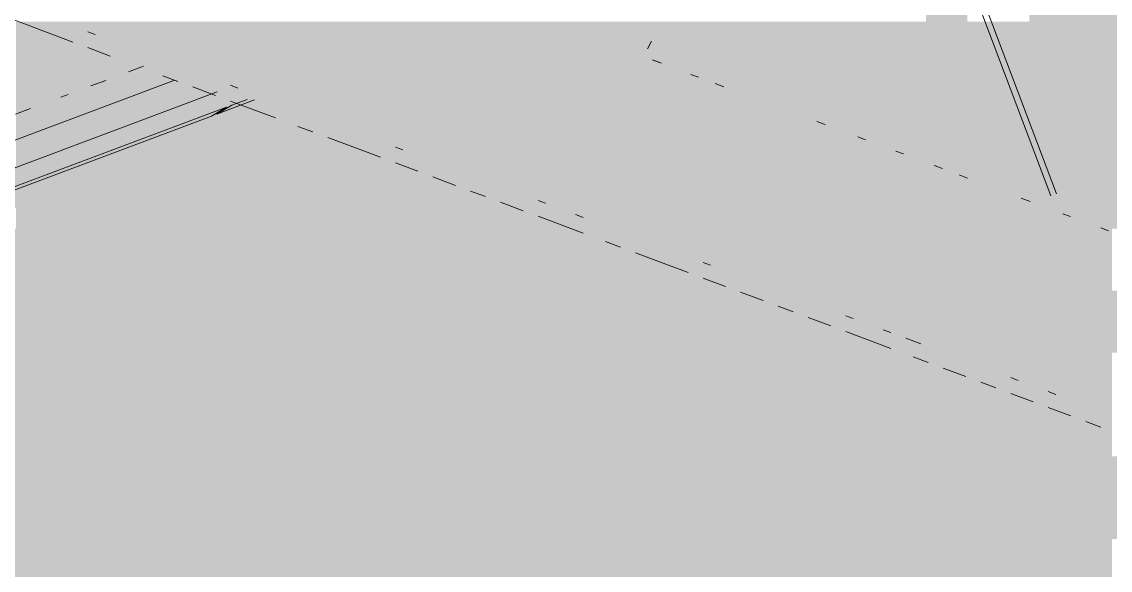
# Paper-space layout '03 3D Building and Roof' of a CAD drawing. Header units: millimetres. Extents: x 5 to 415, y 5 to 292.
# Drawn here: x 113.71 to 122.73, y 86.37 to 90.91 of the extents above; entities that cross this region are included whole.
import ezdxf

# ---------------------------------------------------------------- set-up
doc = ezdxf.new("R2010")
doc.units = ezdxf.units.MM
doc.layers.add('EXISTING', color=7, linetype='Continuous')
doc.layers.add('IMAGES', color=7, linetype='Continuous')

# ---------------------------------------------------------------- blocks, each defined once
blk = doc.blocks.new('SHEET_03')
at = {"layer": 'EXISTING', "color": 250, "lineweight": 9}
for p, q in [((122.2362, 89.472), (121.5449, 91.3021)), ((121.6141, 91.2534), (122.2807, 89.4887)), ((114.1308, 90.7456), (113.4468, 91.0019)), ((114.2551, 90.8302), (114.3173, 90.8069)), ((118.9274, 90.7524), (118.8937, 90.6884)), ((114.4417, 90.6292), (114.2551, 90.6991)), ((118.9341, 90.5968), (119.0082, 90.5691)), ((119.0001, 90.5721), (118.9372, 90.5956)), ((114.593, 90.4983), (114.7179, 90.5451)), ((115.0013, 90.4196), (114.8769, 90.4661)), ((119.3146, 90.4542), (119.2517, 90.4778)), ((107.2825, 87.547), (114.9679, 90.426)), ((114.2806, 90.3813), (114.4055, 90.4281)), ((115.3122, 90.3031), (115.1256, 90.373)), ((115.4365, 90.3876), (115.4987, 90.3643)), ((119.4526, 90.4026), (119.5266, 90.3748)), ((115.3281, 90.3325), (107.6427, 87.4535)), ((114.0306, 90.2876), (114.0931, 90.311)), ((107.8449, 87.3724), (115.4053, 90.2045)), ((113.6557, 90.1472), (113.7807, 90.194)), ((115.4053, 90.2045), (115.2803, 90.1323)), ((115.3247, 90.1489), (115.6371, 90.266)), ((115.3247, 90.1489), (115.4497, 90.2212)), ((115.8096, 90.1168), (115.4365, 90.2565)), ((115.4497, 90.2212), (115.5747, 90.268)), ((107.8449, 87.3469), (115.2803, 90.1323)), ((116.1205, 90.0003), (115.9961, 90.0469)), ((120.2951, 90.087), (120.3645, 90.061)), ((116.6801, 89.7907), (116.2448, 89.9537)), ((120.6986, 89.9358), (120.6357, 89.9594)), ((116.8044, 89.8752), (116.8666, 89.8519)), ((121.0132, 89.818), (120.9503, 89.8415)), ((116.991, 89.6742), (116.8044, 89.7441)), ((121.2672, 89.7228), (121.3366, 89.6968)), ((117.3019, 89.5577), (117.1153, 89.6276)), ((121.4755, 89.6448), (121.5449, 89.6188)), ((117.5506, 89.4646), (117.4262, 89.5112)), ((117.8615, 89.3481), (117.6749, 89.418)), ((117.9858, 89.4326), (118.048, 89.4093)), ((121.9893, 89.4523), (122.0634, 89.4245)), ((118.3589, 89.1618), (117.9858, 89.3015)), ((118.2967, 89.3162), (118.3589, 89.2929)), ((122.3972, 89.2995), (122.3343, 89.3231)), ((122.7117, 89.1817), (122.6488, 89.2052)), ((118.6698, 89.0453), (118.5454, 89.0919)), ((119.2294, 88.8357), (118.7941, 88.9987)), ((119.3537, 88.9202), (119.4159, 88.8969)), ((119.5403, 88.7192), (119.3537, 88.7891)), ((119.8511, 88.6028), (119.6646, 88.6726)), ((120.0999, 88.5096), (119.9755, 88.5562)), ((120.5351, 88.4777), (120.5973, 88.4544)), ((120.4107, 88.3931), (120.2242, 88.463)), ((120.9082, 88.2068), (120.5351, 88.3466)), ((120.846, 88.3612), (120.9082, 88.3379)), ((121.0325, 88.2913), (121.1569, 88.2447)), ((121.2191, 88.0903), (121.0947, 88.1369)), ((121.5299, 87.9739), (121.3434, 88.0438)), ((121.903, 87.9652), (121.9652, 87.9419)), ((121.7787, 87.8807), (121.6543, 87.9273)), ((122.2139, 87.8488), (122.2761, 87.8255)), ((122.0895, 87.7642), (121.903, 87.8341)), ((122.4004, 87.6478), (122.2139, 87.7177)), ((122.6491, 87.5546), (122.5248, 87.6012))]:
    blk.add_line(p, q, dxfattribs=at)
at = {"layer": 'IMAGES', "color": 7}
for points in [[(121.1995, 89.8857), (121.3709, 89.8857), (121.1995, 92.8), (121.3709, 92.8)], [(121.3709, 90.7429), (121.5423, 90.7429), (121.3709, 91.6), (121.5423, 91.6)], [(122.0564, 90.7429), (123.9414, 90.7429), (122.0564, 91.0857), (123.9414, 91.0857)], [(113.6596, 90.7429), (113.8309, 90.7429), (113.6596, 90.9143), (113.8309, 90.9143)], [(113.8309, 90.7429), (114.0023, 90.7429), (113.8309, 90.9143), (114.0023, 90.9143)], [(114.0023, 90.7429), (114.1737, 90.7429), (114.0023, 90.9143), (114.1737, 90.9143)], [(114.1737, 90.7429), (114.345, 90.7429), (114.1737, 90.9143), (114.345, 90.9143)], [(114.345, 90.7429), (114.5164, 90.7429), (114.345, 90.9143), (114.5164, 90.9143)], [(114.5164, 90.7429), (114.6877, 90.7429), (114.5164, 90.9143), (114.6877, 90.9143)], [(114.6877, 90.7429), (115.0305, 90.7429), (114.6877, 90.9143), (115.0305, 90.9143)], [(115.0305, 90.7429), (115.2018, 90.7429), (115.0305, 90.9143), (115.2018, 90.9143)], [(115.2018, 90.7429), (115.5446, 90.7429), (115.2018, 90.9143), (115.5446, 90.9143)], [(115.5446, 90.7429), (117.2582, 90.7429), (115.5446, 90.9143), (117.2582, 90.9143)], [(117.2582, 90.7429), (117.6009, 90.7429), (117.2582, 90.9143), (117.6009, 90.9143)], [(117.6009, 90.7429), (117.7723, 90.7429), (117.6009, 90.9143), (117.7723, 90.9143)], [(117.7723, 90.7429), (117.9436, 90.7429), (117.7723, 90.9143), (117.9436, 90.9143)], [(117.9436, 90.7429), (118.115, 90.7429), (117.9436, 90.9143), (118.115, 90.9143)], [(118.115, 90.7429), (118.4577, 90.7429), (118.115, 90.9143), (118.4577, 90.9143)], [(118.4577, 90.7429), (118.6291, 90.7429), (118.4577, 90.9143), (118.6291, 90.9143)], [(118.6291, 90.7429), (118.8005, 90.7429), (118.6291, 90.9143), (118.8005, 90.9143)], [(118.8005, 90.7429), (118.9718, 90.7429), (118.8005, 90.9143), (118.9718, 90.9143)], [(118.9718, 90.7429), (119.1432, 90.7429), (118.9718, 90.9143), (119.1432, 90.9143)], [(119.1432, 90.7429), (119.3145, 90.7429), (119.1432, 90.9143), (119.3145, 90.9143)], [(119.3145, 90.7429), (121.1995, 90.7429), (119.3145, 90.9143), (121.1995, 90.9143)], [(121.5423, 90.7429), (121.885, 90.7429), (121.5423, 90.9143), (121.885, 90.9143)], [(121.885, 90.7429), (122.0564, 90.7429), (121.885, 90.9143), (122.0564, 90.9143)], [(113.6596, 90.5714), (113.8309, 90.5714), (113.6596, 90.7429), (113.8309, 90.7429)], [(113.8309, 90.5714), (114.0023, 90.5714), (113.8309, 90.7429), (114.0023, 90.7429)], [(114.0023, 90.5714), (114.6877, 90.5714), (114.0023, 90.7429), (114.6877, 90.7429)], [(114.6877, 90.5714), (114.8591, 90.5714), (114.6877, 90.7429), (114.8591, 90.7429)], [(114.8591, 90.5714), (115.0305, 90.5714), (114.8591, 90.7429), (115.0305, 90.7429)], [(115.0305, 90.5714), (115.5446, 90.5714), (115.0305, 90.7429), (115.5446, 90.7429)], [(115.5446, 90.5714), (115.7159, 90.5714), (115.5446, 90.7429), (115.7159, 90.7429)], [(115.7159, 90.5714), (116.0586, 90.5714), (115.7159, 90.7429), (116.0586, 90.7429)], [(116.0586, 90.5714), (117.7723, 90.5714), (116.0586, 90.7429), (117.7723, 90.7429)], [(117.7723, 90.5714), (117.9436, 90.5714), (117.7723, 90.7429), (117.9436, 90.7429)], [(117.9436, 90.5714), (118.115, 90.5714), (117.9436, 90.7429), (118.115, 90.7429)], [(118.115, 90.5714), (118.2864, 90.5714), (118.115, 90.7429), (118.2864, 90.7429)], [(118.2864, 90.5714), (118.4577, 90.5714), (118.2864, 90.7429), (118.4577, 90.7429)], [(118.4577, 90.5714), (118.6291, 90.5714), (118.4577, 90.7429), (118.6291, 90.7429)], [(118.6291, 90.5714), (118.8005, 90.5714), (118.6291, 90.7429), (118.8005, 90.7429)], [(118.8005, 90.5714), (118.9718, 90.5714), (118.8005, 90.7429), (118.9718, 90.7429)], [(118.9718, 90.5714), (119.1432, 90.5714), (118.9718, 90.7429), (119.1432, 90.7429)], [(119.1432, 90.5714), (119.4859, 90.5714), (119.1432, 90.7429), (119.4859, 90.7429)], [(119.4859, 90.5714), (119.6573, 90.5714), (119.4859, 90.7429), (119.6573, 90.7429)], [(119.6573, 90.5714), (121.1995, 90.5714), (119.6573, 90.7429), (121.1995, 90.7429)], [(121.3709, 90.2286), (121.5423, 90.2286), (121.3709, 90.7429), (121.5423, 90.7429)], [(121.5423, 90.4), (121.7136, 90.4), (121.5423, 90.7429), (121.7136, 90.7429)], [(121.7136, 90.5714), (121.885, 90.5714), (121.7136, 90.7429), (121.885, 90.7429)], [(121.885, 90.2286), (122.0564, 90.2286), (121.885, 90.7429), (122.0564, 90.7429)], [(122.0564, 90.5714), (122.2277, 90.5714), (122.0564, 90.7429), (122.2277, 90.7429)], [(122.2277, 90.5714), (124.2841, 90.5714), (122.2277, 90.7429), (124.2841, 90.7429)], [(113.6596, 90.4), (113.8309, 90.4), (113.6596, 90.5714), (113.8309, 90.5714)], [(113.8309, 90.4), (114.0023, 90.4), (113.8309, 90.5714), (114.0023, 90.5714)], [(114.0023, 90.4), (114.345, 90.4), (114.0023, 90.5714), (114.345, 90.5714)], [(114.345, 90.2286), (114.5164, 90.2286), (114.345, 90.5714), (114.5164, 90.5714)], [(114.5164, 90.2286), (114.6877, 90.2286), (114.5164, 90.5714), (114.6877, 90.5714)], [(114.6877, 90.4), (115.0305, 90.4), (114.6877, 90.5714), (115.0305, 90.5714)], [(115.0305, 90.4), (115.2018, 90.4), (115.0305, 90.5714), (115.2018, 90.5714)], [(115.2018, 90.4), (115.3732, 90.4), (115.2018, 90.5714), (115.3732, 90.5714)], [(115.3732, 90.4), (115.5446, 90.4), (115.3732, 90.5714), (115.5446, 90.5714)], [(115.5446, 90.4), (115.7159, 90.4), (115.5446, 90.5714), (115.7159, 90.5714)], [(115.7159, 90.4), (116.23, 90.4), (115.7159, 90.5714), (116.23, 90.5714)], [(116.23, 90.4), (116.4014, 90.4), (116.23, 90.5714), (116.4014, 90.5714)], [(116.4014, 90.4), (116.5727, 90.4), (116.4014, 90.5714), (116.5727, 90.5714)], [(116.5727, 90.4), (118.2864, 90.4), (116.5727, 90.5714), (118.2864, 90.5714)], [(118.2864, 90.4), (118.4577, 90.4), (118.2864, 90.5714), (118.4577, 90.5714)], [(118.4577, 90.4), (118.6291, 90.4), (118.4577, 90.5714), (118.6291, 90.5714)], [(118.6291, 90.4), (118.9718, 90.4), (118.6291, 90.5714), (118.9718, 90.5714)], [(118.9718, 90.4), (119.1432, 90.4), (118.9718, 90.5714), (119.1432, 90.5714)], [(119.1432, 90.2286), (119.3145, 90.2286), (119.1432, 90.5714), (119.3145, 90.5714)], [(119.3145, 90.4), (119.4859, 90.4), (119.3145, 90.5714), (119.4859, 90.5714)], [(119.4859, 90.4), (119.6573, 90.4), (119.4859, 90.5714), (119.6573, 90.5714)], [(119.6573, 90.4), (119.8286, 90.4), (119.6573, 90.5714), (119.8286, 90.5714)], [(119.8286, 90.4), (121.1995, 90.4), (119.8286, 90.5714), (121.1995, 90.5714)], [(121.7136, 90.4), (121.885, 90.4), (121.7136, 90.5714), (121.885, 90.5714)], [(122.0564, 90.4), (122.2277, 90.4), (122.0564, 90.5714), (122.2277, 90.5714)], [(122.2277, 90.4), (124.1127, 90.4), (122.2277, 90.5714), (124.1127, 90.5714)], [(113.6596, 90.2286), (113.8309, 90.2286), (113.6596, 90.4), (113.8309, 90.4)], [(113.8309, 90.2286), (114.0023, 90.2286), (113.8309, 90.4), (114.0023, 90.4)], [(114.0023, 90.2286), (114.1737, 90.2286), (114.0023, 90.4), (114.1737, 90.4)], [(114.1737, 90.2286), (114.345, 90.2286), (114.1737, 90.4), (114.345, 90.4)], [(114.6877, 90.2286), (114.8591, 90.2286), (114.6877, 90.4), (114.8591, 90.4)], [(114.8591, 90.2286), (115.0305, 90.2286), (114.8591, 90.4), (115.0305, 90.4)], [(115.0305, 90.2286), (115.2018, 90.2286), (115.0305, 90.4), (115.2018, 90.4)], [(115.2018, 90.2286), (115.3732, 90.2286), (115.2018, 90.4), (115.3732, 90.4)], [(115.3732, 90.2286), (115.7159, 90.2286), (115.3732, 90.4), (115.7159, 90.4)], [(115.7159, 90.2286), (115.8873, 90.2286), (115.7159, 90.4), (115.8873, 90.4)], [(115.8873, 90.2286), (116.23, 90.2286), (115.8873, 90.4), (116.23, 90.4)], [(116.23, 90.2286), (116.5727, 90.2286), (116.23, 90.4), (116.5727, 90.4)], [(116.5727, 90.2286), (116.9155, 90.2286), (116.5727, 90.4), (116.9155, 90.4)], [(116.9155, 90.2286), (118.6291, 90.2286), (116.9155, 90.4), (118.6291, 90.4)], [(118.6291, 90.2286), (118.8005, 90.2286), (118.6291, 90.4), (118.8005, 90.4)], [(118.8005, 90.2286), (119.1432, 90.2286), (118.8005, 90.4), (119.1432, 90.4)], [(119.3145, 90.2286), (119.6573, 90.2286), (119.3145, 90.4), (119.6573, 90.4)], [(119.6573, 90.2286), (119.8286, 90.2286), (119.6573, 90.4), (119.8286, 90.4)], [(119.8286, 90.2286), (120, 90.2286), (119.8286, 90.4), (120, 90.4)], [(120, 90.2286), (120.3427, 90.2286), (120, 90.4), (120.3427, 90.4)], [(120.3427, 90.2286), (120.5141, 90.2286), (120.3427, 90.4), (120.5141, 90.4)], [(120.5141, 90.2286), (121.1995, 90.2286), (120.5141, 90.4), (121.1995, 90.4)], [(121.5423, 90.2286), (121.7136, 90.2286), (121.5423, 90.4), (121.7136, 90.4)], [(121.7136, 90.2286), (121.885, 90.2286), (121.7136, 90.4), (121.885, 90.4)], [(122.0564, 90.2286), (122.2277, 90.2286), (122.0564, 90.4), (122.2277, 90.4)], [(122.2277, 90.2286), (122.3991, 90.2286), (122.2277, 90.4), (122.3991, 90.4)], [(122.3991, 90.0571), (124.1127, 90.0571), (122.3991, 90.4), (124.1127, 90.4)], [(113.6596, 89.8857), (113.8309, 89.8857), (113.6596, 90.2286), (113.8309, 90.2286)], [(113.8309, 90.0571), (114.0023, 90.0571), (113.8309, 90.2286), (114.0023, 90.2286)], [(114.0023, 90.0571), (114.345, 90.0571), (114.0023, 90.2286), (114.345, 90.2286)], [(114.345, 90.0571), (114.8591, 90.0571), (114.345, 90.2286), (114.8591, 90.2286)], [(114.8591, 90.0571), (115.3732, 90.0571), (114.8591, 90.2286), (115.3732, 90.2286)], [(115.3732, 90.0571), (115.5446, 90.0571), (115.3732, 90.2286), (115.5446, 90.2286)], [(115.5446, 90.0571), (115.7159, 90.0571), (115.5446, 90.2286), (115.7159, 90.2286)], [(115.7159, 90.0571), (115.8873, 90.0571), (115.7159, 90.2286), (115.8873, 90.2286)], [(115.8873, 90.0571), (116.23, 90.0571), (115.8873, 90.2286), (116.23, 90.2286)], [(116.23, 90.0571), (116.4014, 90.0571), (116.23, 90.2286), (116.4014, 90.2286)], [(116.4014, 90.0571), (116.5727, 90.0571), (116.4014, 90.2286), (116.5727, 90.2286)], [(116.5727, 89.8857), (116.7441, 89.8857), (116.5727, 90.2286), (116.7441, 90.2286)], [(116.7441, 90.0571), (116.9155, 90.0571), (116.7441, 90.2286), (116.9155, 90.2286)], [(116.9155, 89.8857), (117.0868, 89.8857), (116.9155, 90.2286), (117.0868, 90.2286)], [(117.0868, 90.0571), (117.4296, 90.0571), (117.0868, 90.2286), (117.4296, 90.2286)], [(117.4296, 90.0571), (119.1432, 90.0571), (117.4296, 90.2286), (119.1432, 90.2286)], [(119.1432, 90.0571), (119.4859, 90.0571), (119.1432, 90.2286), (119.4859, 90.2286)], [(119.4859, 90.0571), (119.8286, 90.0571), (119.4859, 90.2286), (119.8286, 90.2286)], [(119.8286, 90.0571), (120, 90.0571), (119.8286, 90.2286), (120, 90.2286)], [(120, 90.0571), (120.1714, 90.0571), (120, 90.2286), (120.1714, 90.2286)], [(120.1714, 90.0571), (120.3427, 90.0571), (120.1714, 90.2286), (120.3427, 90.2286)], [(120.3427, 90.0571), (120.5141, 90.0571), (120.3427, 90.2286), (120.5141, 90.2286)], [(120.5141, 90.0571), (120.6855, 90.0571), (120.5141, 90.2286), (120.6855, 90.2286)], [(120.6855, 90.0571), (121.0282, 90.0571), (120.6855, 90.2286), (121.0282, 90.2286)], [(121.0282, 90.0571), (121.1995, 90.0571), (121.0282, 90.2286), (121.1995, 90.2286)], [(121.3709, 89.7143), (121.5423, 89.7143), (121.3709, 90.2286), (121.5423, 90.2286)], [(121.5423, 89.8857), (121.7136, 89.8857), (121.5423, 90.2286), (121.7136, 90.2286)], [(121.7136, 89.7143), (121.885, 89.7143), (121.7136, 90.2286), (121.885, 90.2286)], [(121.885, 90.0571), (122.2277, 90.0571), (121.885, 90.2286), (122.2277, 90.2286)], [(122.2277, 90.0571), (122.3991, 90.0571), (122.2277, 90.2286), (122.3991, 90.2286)], [(113.8309, 89.8857), (114.1737, 89.8857), (113.8309, 90.0571), (114.1737, 90.0571)], [(114.1737, 89.8857), (114.345, 89.8857), (114.1737, 90.0571), (114.345, 90.0571)], [(114.345, 89.8857), (114.6877, 89.8857), (114.345, 90.0571), (114.6877, 90.0571)], [(114.6877, 89.8857), (115.0305, 89.8857), (114.6877, 90.0571), (115.0305, 90.0571)], [(115.0305, 89.8857), (115.2018, 89.8857), (115.0305, 90.0571), (115.2018, 90.0571)], [(115.2018, 89.8857), (115.3732, 89.8857), (115.2018, 90.0571), (115.3732, 90.0571)], [(115.3732, 89.8857), (115.5446, 89.8857), (115.3732, 90.0571), (115.5446, 90.0571)], [(115.5446, 89.8857), (115.7159, 89.8857), (115.5446, 90.0571), (115.7159, 90.0571)], [(115.7159, 89.8857), (116.0586, 89.8857), (115.7159, 90.0571), (116.0586, 90.0571)], [(116.0586, 89.8857), (116.23, 89.8857), (116.0586, 90.0571), (116.23, 90.0571)], [(116.23, 89.8857), (116.4014, 89.8857), (116.23, 90.0571), (116.4014, 90.0571)], [(116.4014, 89.8857), (116.5727, 89.8857), (116.4014, 90.0571), (116.5727, 90.0571)], [(116.7441, 89.8857), (116.9155, 89.8857), (116.7441, 90.0571), (116.9155, 90.0571)], [(117.0868, 89.8857), (117.2582, 89.8857), (117.0868, 90.0571), (117.2582, 90.0571)], [(117.2582, 89.8857), (117.6009, 89.8857), (117.2582, 90.0571), (117.6009, 90.0571)], [(117.6009, 89.8857), (117.7723, 89.8857), (117.6009, 90.0571), (117.7723, 90.0571)], [(117.7723, 89.8857), (117.9436, 89.8857), (117.7723, 90.0571), (117.9436, 90.0571)], [(117.9436, 89.8857), (119.4859, 89.8857), (117.9436, 90.0571), (119.4859, 90.0571)], [(119.4859, 89.8857), (119.8286, 89.8857), (119.4859, 90.0571), (119.8286, 90.0571)], [(119.8286, 89.8857), (120, 89.8857), (119.8286, 90.0571), (120, 90.0571)], [(120, 89.8857), (120.1714, 89.8857), (120, 90.0571), (120.1714, 90.0571)], [(120.1714, 89.8857), (120.3427, 89.8857), (120.1714, 90.0571), (120.3427, 90.0571)], [(120.3427, 89.8857), (120.5141, 89.8857), (120.3427, 90.0571), (120.5141, 90.0571)], [(120.5141, 89.8857), (120.6855, 89.8857), (120.5141, 90.0571), (120.6855, 90.0571)], [(120.6855, 89.8857), (120.8568, 89.8857), (120.6855, 90.0571), (120.8568, 90.0571)], [(120.8568, 89.8857), (121.0282, 89.8857), (120.8568, 90.0571), (121.0282, 90.0571)], [(121.0282, 89.8857), (121.1995, 89.8857), (121.0282, 90.0571), (121.1995, 90.0571)], [(121.885, 89.8857), (122.0564, 89.8857), (121.885, 90.0571), (122.0564, 90.0571)], [(122.0564, 89.7143), (122.2277, 89.7143), (122.0564, 90.0571), (122.2277, 90.0571)], [(122.2277, 89.8857), (124.2841, 89.8857), (122.2277, 90.0571), (124.2841, 90.0571)], [(113.6596, 89.7143), (114.1737, 89.7143), (113.6596, 89.8857), (114.1737, 89.8857)], [(114.1737, 89.7143), (114.5164, 89.7143), (114.1737, 89.8857), (114.5164, 89.8857)], [(114.5164, 89.7143), (114.8591, 89.7143), (114.5164, 89.8857), (114.8591, 89.8857)], [(114.8591, 89.7143), (115.0305, 89.7143), (114.8591, 89.8857), (115.0305, 89.8857)], [(115.0305, 89.7143), (115.2018, 89.7143), (115.0305, 89.8857), (115.2018, 89.8857)], [(115.2018, 89.7143), (115.3732, 89.7143), (115.2018, 89.8857), (115.3732, 89.8857)], [(115.3732, 89.7143), (115.7159, 89.7143), (115.3732, 89.8857), (115.7159, 89.8857)], [(115.7159, 89.7143), (115.8873, 89.7143), (115.7159, 89.8857), (115.8873, 89.8857)], [(115.8873, 89.7143), (116.0586, 89.7143), (115.8873, 89.8857), (116.0586, 89.8857)], [(116.0586, 89.7143), (116.23, 89.7143), (116.0586, 89.8857), (116.23, 89.8857)], [(116.23, 89.7143), (116.7441, 89.7143), (116.23, 89.8857), (116.7441, 89.8857)], [(116.7441, 89.7143), (116.9155, 89.7143), (116.7441, 89.8857), (116.9155, 89.8857)], [(116.9155, 89.7143), (117.0868, 89.7143), (116.9155, 89.8857), (117.0868, 89.8857)], [(117.0868, 89.7143), (117.2582, 89.7143), (117.0868, 89.8857), (117.2582, 89.8857)], [(117.2582, 89.7143), (117.4296, 89.7143), (117.2582, 89.8857), (117.4296, 89.8857)], [(117.4296, 89.7143), (118.115, 89.7143), (117.4296, 89.8857), (118.115, 89.8857)], [(118.115, 89.7143), (118.2864, 89.7143), (118.115, 89.8857), (118.2864, 89.8857)], [(118.2864, 89.7143), (120, 89.7143), (118.2864, 89.8857), (120, 89.8857)], [(120, 89.7143), (120.3427, 89.7143), (120, 89.8857), (120.3427, 89.8857)], [(120.3427, 89.7143), (120.5141, 89.7143), (120.3427, 89.8857), (120.5141, 89.8857)], [(120.5141, 89.7143), (120.6855, 89.7143), (120.5141, 89.8857), (120.6855, 89.8857)], [(120.6855, 89.7143), (121.1995, 89.7143), (120.6855, 89.8857), (121.1995, 89.8857)], [(121.1995, 89.7143), (121.3709, 89.7143), (121.1995, 89.8857), (121.3709, 89.8857)], [(121.5423, 89.7143), (121.7136, 89.7143), (121.5423, 89.8857), (121.7136, 89.8857)], [(121.885, 89.7143), (122.0564, 89.7143), (121.885, 89.8857), (122.0564, 89.8857)], [(122.2277, 89.7143), (122.3991, 89.7143), (122.2277, 89.8857), (122.3991, 89.8857)], [(122.3991, 89.5429), (122.5704, 89.5429), (122.3991, 89.8857), (122.5704, 89.8857)], [(122.5704, 89.7143), (124.1127, 89.7143), (122.5704, 89.8857), (124.1127, 89.8857)], [(113.3168, 89.5429), (113.8309, 89.5429), (113.3168, 89.7143), (113.8309, 89.7143)], [(113.8309, 89.5429), (114.1737, 89.5429), (113.8309, 89.7143), (114.1737, 89.7143)], [(114.1737, 89.5429), (114.345, 89.5429), (114.1737, 89.7143), (114.345, 89.7143)], [(114.345, 89.5429), (114.5164, 89.5429), (114.345, 89.7143), (114.5164, 89.7143)], [(114.5164, 89.5429), (114.6877, 89.5429), (114.5164, 89.7143), (114.6877, 89.7143)], [(114.6877, 89.5429), (114.8591, 89.5429), (114.6877, 89.7143), (114.8591, 89.7143)], [(114.8591, 89.5429), (116.23, 89.5429), (114.8591, 89.7143), (116.23, 89.7143)], [(116.23, 89.5429), (116.4014, 89.5429), (116.23, 89.7143), (116.4014, 89.7143)], [(116.4014, 89.5429), (116.5727, 89.5429), (116.4014, 89.7143), (116.5727, 89.7143)], [(116.5727, 89.5429), (116.7441, 89.5429), (116.5727, 89.7143), (116.7441, 89.7143)], [(116.7441, 89.5429), (116.9155, 89.5429), (116.7441, 89.7143), (116.9155, 89.7143)], [(116.9155, 89.5429), (117.2582, 89.5429), (116.9155, 89.7143), (117.2582, 89.7143)], [(117.2582, 89.5429), (117.6009, 89.5429), (117.2582, 89.7143), (117.6009, 89.7143)], [(117.6009, 89.5429), (117.7723, 89.5429), (117.6009, 89.7143), (117.7723, 89.7143)], [(117.7723, 89.5429), (117.9436, 89.5429), (117.7723, 89.7143), (117.9436, 89.7143)], [(117.9436, 89.5429), (118.2864, 89.5429), (117.9436, 89.7143), (118.2864, 89.7143)], [(118.2864, 89.5429), (118.4577, 89.5429), (118.2864, 89.7143), (118.4577, 89.7143)], [(118.4577, 89.3714), (118.6291, 89.3714), (118.4577, 89.7143), (118.6291, 89.7143)], [(118.6291, 89.5429), (118.9718, 89.5429), (118.6291, 89.7143), (118.9718, 89.7143)], [(118.9718, 89.5429), (120.5141, 89.5429), (118.9718, 89.7143), (120.5141, 89.7143)], [(120.5141, 89.5429), (120.6855, 89.5429), (120.5141, 89.7143), (120.6855, 89.7143)], [(120.6855, 89.5429), (120.8568, 89.5429), (120.6855, 89.7143), (120.8568, 89.7143)], [(120.8568, 89.5429), (121.0282, 89.5429), (120.8568, 89.7143), (121.0282, 89.7143)], [(121.0282, 89.5429), (121.1995, 89.5429), (121.0282, 89.7143), (121.1995, 89.7143)], [(121.1995, 89.5429), (121.3709, 89.5429), (121.1995, 89.7143), (121.3709, 89.7143)], [(121.3709, 89.5429), (121.5423, 89.5429), (121.3709, 89.7143), (121.5423, 89.7143)], [(121.5423, 89.5429), (121.7136, 89.5429), (121.5423, 89.7143), (121.7136, 89.7143)], [(121.7136, 89.5429), (121.885, 89.5429), (121.7136, 89.7143), (121.885, 89.7143)], [(121.885, 89.5429), (122.0564, 89.5429), (121.885, 89.7143), (122.0564, 89.7143)], [(122.0564, 89.5429), (122.2277, 89.5429), (122.0564, 89.7143), (122.2277, 89.7143)], [(122.2277, 89.3714), (122.3991, 89.3714), (122.2277, 89.7143), (122.3991, 89.7143)], [(122.5704, 89.5429), (123.9414, 89.5429), (122.5704, 89.7143), (123.9414, 89.7143)], [(113.1455, 89.3714), (113.8309, 89.3714), (113.1455, 89.5429), (113.8309, 89.5429)], [(113.8309, 89.3714), (114.0023, 89.3714), (113.8309, 89.5429), (114.0023, 89.5429)], [(114.0023, 89.3714), (114.1737, 89.3714), (114.0023, 89.5429), (114.1737, 89.5429)], [(114.1737, 89.3714), (114.345, 89.3714), (114.1737, 89.5429), (114.345, 89.5429)], [(114.345, 89.3714), (114.5164, 89.3714), (114.345, 89.5429), (114.5164, 89.5429)], [(114.5164, 89.3714), (116.5727, 89.3714), (114.5164, 89.5429), (116.5727, 89.5429)], [(116.5727, 89.3714), (116.9155, 89.3714), (116.5727, 89.5429), (116.9155, 89.5429)], [(116.9155, 89.3714), (117.0868, 89.3714), (116.9155, 89.5429), (117.0868, 89.5429)], [(117.0868, 89.3714), (117.4296, 89.3714), (117.0868, 89.5429), (117.4296, 89.5429)], [(117.4296, 89.3714), (117.6009, 89.3714), (117.4296, 89.5429), (117.6009, 89.5429)], [(117.6009, 89.3714), (117.7723, 89.3714), (117.6009, 89.5429), (117.7723, 89.5429)], [(117.7723, 89.2), (117.9436, 89.2), (117.7723, 89.5429), (117.9436, 89.5429)], [(117.9436, 89.3714), (118.115, 89.3714), (117.9436, 89.5429), (118.115, 89.5429)], [(118.115, 89.3714), (118.2864, 89.3714), (118.115, 89.5429), (118.2864, 89.5429)], [(118.2864, 89.3714), (118.4577, 89.3714), (118.2864, 89.5429), (118.4577, 89.5429)], [(118.6291, 89.3714), (118.9718, 89.3714), (118.6291, 89.5429), (118.9718, 89.5429)], [(118.9718, 89.2), (119.1432, 89.2), (118.9718, 89.5429), (119.1432, 89.5429)], [(119.1432, 89.3714), (120.8568, 89.3714), (119.1432, 89.5429), (120.8568, 89.5429)], [(120.8568, 89.3714), (121.3709, 89.3714), (120.8568, 89.5429), (121.3709, 89.5429)], [(121.3709, 89.3714), (121.5423, 89.3714), (121.3709, 89.5429), (121.5423, 89.5429)], [(121.5423, 89.3714), (121.7136, 89.3714), (121.5423, 89.5429), (121.7136, 89.5429)], [(121.7136, 89.3714), (121.885, 89.3714), (121.7136, 89.5429), (121.885, 89.5429)], [(121.885, 89.3714), (122.0564, 89.3714), (121.885, 89.5429), (122.0564, 89.5429)], [(122.0564, 89.3714), (122.2277, 89.3714), (122.0564, 89.5429), (122.2277, 89.5429)], [(122.3991, 89.3714), (122.5704, 89.3714), (122.3991, 89.5429), (122.5704, 89.5429)], [(122.5704, 89.3714), (122.9132, 89.3714), (122.5704, 89.5429), (122.9132, 89.5429)], [(113.6596, 89.2), (113.8309, 89.2), (113.6596, 89.3714), (113.8309, 89.3714)], [(113.8309, 89.2), (114.0023, 89.2), (113.8309, 89.3714), (114.0023, 89.3714)], [(114.0023, 89.2), (117.0868, 89.2), (114.0023, 89.3714), (117.0868, 89.3714)], [(117.0868, 89.2), (117.2582, 89.2), (117.0868, 89.3714), (117.2582, 89.3714)], [(117.2582, 89.2), (117.4296, 89.2), (117.2582, 89.3714), (117.4296, 89.3714)], [(117.4296, 89.2), (117.6009, 89.2), (117.4296, 89.3714), (117.6009, 89.3714)], [(117.6009, 89.2), (117.7723, 89.2), (117.6009, 89.3714), (117.7723, 89.3714)], [(117.9436, 89.2), (118.115, 89.2), (117.9436, 89.3714), (118.115, 89.3714)], [(118.115, 89.2), (118.2864, 89.2), (118.115, 89.3714), (118.2864, 89.3714)], [(118.2864, 89.2), (118.4577, 89.2), (118.2864, 89.3714), (118.4577, 89.3714)], [(118.4577, 89.2), (118.6291, 89.2), (118.4577, 89.3714), (118.6291, 89.3714)], [(118.6291, 89.2), (118.8005, 89.2), (118.6291, 89.3714), (118.8005, 89.3714)], [(118.8005, 89.0286), (118.9718, 89.0286), (118.8005, 89.3714), (118.9718, 89.3714)], [(119.1432, 89.2), (119.4859, 89.2), (119.1432, 89.3714), (119.4859, 89.3714)], [(119.4859, 89.2), (119.6573, 89.2), (119.4859, 89.3714), (119.6573, 89.3714)], [(119.6573, 89.2), (119.8286, 89.2), (119.6573, 89.3714), (119.8286, 89.3714)], [(119.8286, 89.2), (121.5423, 89.2), (119.8286, 89.3714), (121.5423, 89.3714)], [(121.5423, 89.2), (121.7136, 89.2), (121.5423, 89.3714), (121.7136, 89.3714)], [(121.7136, 89.2), (121.885, 89.2), (121.7136, 89.3714), (121.885, 89.3714)], [(121.885, 89.2), (122.0564, 89.2), (121.885, 89.3714), (122.0564, 89.3714)], [(122.0564, 89.2), (122.2277, 89.2), (122.0564, 89.3714), (122.2277, 89.3714)], [(122.2277, 89.2), (122.3991, 89.2), (122.2277, 89.3714), (122.3991, 89.3714)], [(122.3991, 89.2), (122.5704, 89.2), (122.3991, 89.3714), (122.5704, 89.3714)], [(122.5704, 89.2), (122.9132, 89.2), (122.5704, 89.3714), (122.9132, 89.3714)], [(113.4882, 89.0286), (113.8309, 89.0286), (113.4882, 89.2), (113.8309, 89.2)], [(113.8309, 89.0286), (117.4296, 89.0286), (113.8309, 89.2), (117.4296, 89.2)], [(117.4296, 89.0286), (117.7723, 89.0286), (117.4296, 89.2), (117.7723, 89.2)], [(117.7723, 89.0286), (117.9436, 89.0286), (117.7723, 89.2), (117.9436, 89.2)], [(117.9436, 89.0286), (118.115, 89.0286), (117.9436, 89.2), (118.115, 89.2)], [(118.115, 89.0286), (118.2864, 89.0286), (118.115, 89.2), (118.2864, 89.2)], [(118.2864, 89.0286), (118.4577, 89.0286), (118.2864, 89.2), (118.4577, 89.2)], [(118.4577, 89.0286), (118.6291, 89.0286), (118.4577, 89.2), (118.6291, 89.2)], [(118.6291, 89.0286), (118.8005, 89.0286), (118.6291, 89.2), (118.8005, 89.2)], [(118.9718, 89.0286), (119.1432, 89.0286), (118.9718, 89.2), (119.1432, 89.2)], [(119.1432, 89.0286), (119.3145, 89.0286), (119.1432, 89.2), (119.3145, 89.2)], [(119.3145, 89.0286), (119.4859, 89.0286), (119.3145, 89.2), (119.4859, 89.2)], [(119.4859, 89.0286), (119.8286, 89.0286), (119.4859, 89.2), (119.8286, 89.2)], [(119.8286, 89.0286), (120, 89.0286), (119.8286, 89.2), (120, 89.2)], [(120, 89.0286), (120.1714, 89.0286), (120, 89.2), (120.1714, 89.2)], [(120.1714, 89.0286), (121.885, 89.0286), (120.1714, 89.2), (121.885, 89.2)], [(121.885, 89.0286), (122.0564, 89.0286), (121.885, 89.2), (122.0564, 89.2)], [(122.0564, 89.0286), (122.2277, 89.0286), (122.0564, 89.2), (122.2277, 89.2)], [(122.2277, 89.0286), (122.3991, 89.0286), (122.2277, 89.2), (122.3991, 89.2)], [(122.3991, 89.0286), (122.5704, 89.0286), (122.3991, 89.2), (122.5704, 89.2)], [(122.5704, 89.0286), (122.7418, 89.0286), (122.5704, 89.2), (122.7418, 89.2)], [(113.1455, 88.8571), (117.9436, 88.8571), (113.1455, 89.0286), (117.9436, 89.0286)], [(117.9436, 88.8571), (118.115, 88.8571), (117.9436, 89.0286), (118.115, 89.0286)], [(118.115, 88.8571), (118.4577, 88.8571), (118.115, 89.0286), (118.4577, 89.0286)], [(118.4577, 88.8571), (118.6291, 88.8571), (118.4577, 89.0286), (118.6291, 89.0286)], [(118.6291, 88.8571), (118.8005, 88.8571), (118.6291, 89.0286), (118.8005, 89.0286)], [(118.8005, 88.8571), (118.9718, 88.8571), (118.8005, 89.0286), (118.9718, 89.0286)], [(118.9718, 88.8571), (119.1432, 88.8571), (118.9718, 89.0286), (119.1432, 89.0286)], [(119.1432, 88.8571), (119.3145, 88.8571), (119.1432, 89.0286), (119.3145, 89.0286)], [(119.3145, 88.8571), (119.4859, 88.8571), (119.3145, 89.0286), (119.4859, 89.0286)], [(119.4859, 88.8571), (119.6573, 88.8571), (119.4859, 89.0286), (119.6573, 89.0286)], [(119.6573, 88.8571), (119.8286, 88.8571), (119.6573, 89.0286), (119.8286, 89.0286)], [(119.8286, 88.8571), (120.1714, 88.8571), (119.8286, 89.0286), (120.1714, 89.0286)], [(120.1714, 88.8571), (120.3427, 88.8571), (120.1714, 89.0286), (120.3427, 89.0286)], [(120.3427, 88.8571), (120.5141, 88.8571), (120.3427, 89.0286), (120.5141, 89.0286)], [(120.5141, 88.8571), (120.6855, 88.8571), (120.5141, 89.0286), (120.6855, 89.0286)], [(120.6855, 88.8571), (122.3991, 88.8571), (120.6855, 89.0286), (122.3991, 89.0286)], [(122.3991, 88.8571), (122.5704, 88.8571), (122.3991, 89.0286), (122.5704, 89.0286)], [(122.5704, 88.8571), (122.7418, 88.8571), (122.5704, 89.0286), (122.7418, 89.0286)], [(112.6314, 88.6857), (118.4577, 88.6857), (112.6314, 88.8571), (118.4577, 88.8571)], [(118.4577, 88.6857), (118.8005, 88.6857), (118.4577, 88.8571), (118.8005, 88.8571)], [(118.8005, 88.6857), (118.9718, 88.6857), (118.8005, 88.8571), (118.9718, 88.8571)], [(118.9718, 88.6857), (119.1432, 88.6857), (118.9718, 88.8571), (119.1432, 88.8571)], [(119.1432, 88.6857), (119.3145, 88.6857), (119.1432, 88.8571), (119.3145, 88.8571)], [(119.3145, 88.6857), (119.6573, 88.6857), (119.3145, 88.8571), (119.6573, 88.8571)], [(119.6573, 88.6857), (119.8286, 88.6857), (119.6573, 88.8571), (119.8286, 88.8571)], [(119.8286, 88.6857), (120.1714, 88.6857), (119.8286, 88.8571), (120.1714, 88.8571)], [(120.1714, 88.6857), (120.3427, 88.6857), (120.1714, 88.8571), (120.3427, 88.8571)], [(120.3427, 88.6857), (120.6855, 88.6857), (120.3427, 88.8571), (120.6855, 88.8571)], [(120.6855, 88.6857), (121.0282, 88.6857), (120.6855, 88.8571), (121.0282, 88.8571)], [(121.0282, 88.6857), (122.7418, 88.6857), (121.0282, 88.8571), (122.7418, 88.8571)], [(112.2887, 88.5143), (118.8005, 88.5143), (112.2887, 88.6857), (118.8005, 88.6857)], [(118.8005, 88.5143), (119.1432, 88.5143), (118.8005, 88.6857), (119.1432, 88.6857)], [(119.1432, 88.5143), (119.3145, 88.5143), (119.1432, 88.6857), (119.3145, 88.6857)], [(119.3145, 88.5143), (119.4859, 88.5143), (119.3145, 88.6857), (119.4859, 88.6857)], [(119.4859, 88.5143), (119.6573, 88.5143), (119.4859, 88.6857), (119.6573, 88.6857)], [(119.6573, 88.5143), (120.1714, 88.5143), (119.6573, 88.6857), (120.1714, 88.6857)], [(120.1714, 88.5143), (120.6855, 88.5143), (120.1714, 88.6857), (120.6855, 88.6857)], [(120.6855, 88.5143), (120.8568, 88.5143), (120.6855, 88.6857), (120.8568, 88.6857)], [(120.8568, 88.5143), (121.1995, 88.5143), (120.8568, 88.6857), (121.1995, 88.6857)], [(121.1995, 88.5143), (121.5423, 88.5143), (121.1995, 88.6857), (121.5423, 88.6857)], [(121.5423, 88.5143), (123.2559, 88.5143), (121.5423, 88.6857), (123.2559, 88.6857)], [(111.7746, 88.3429), (119.3145, 88.3429), (111.7746, 88.5143), (119.3145, 88.5143)], [(119.3145, 88.3429), (119.6573, 88.3429), (119.3145, 88.5143), (119.6573, 88.5143)], [(119.6573, 88.3429), (119.8286, 88.3429), (119.6573, 88.5143), (119.8286, 88.5143)], [(119.8286, 88.3429), (120, 88.3429), (119.8286, 88.5143), (120, 88.5143)], [(120, 88.3429), (120.1714, 88.3429), (120, 88.5143), (120.1714, 88.5143)], [(120.1714, 88.3429), (120.3427, 88.3429), (120.1714, 88.5143), (120.3427, 88.5143)], [(120.3427, 88.3429), (120.6855, 88.3429), (120.3427, 88.5143), (120.6855, 88.5143)], [(120.6855, 88.3429), (120.8568, 88.3429), (120.6855, 88.5143), (120.8568, 88.5143)], [(120.8568, 88.3429), (121.0282, 88.3429), (120.8568, 88.5143), (121.0282, 88.5143)], [(121.0282, 88.3429), (121.7136, 88.3429), (121.0282, 88.5143), (121.7136, 88.5143)], [(121.7136, 88.3429), (121.885, 88.3429), (121.7136, 88.5143), (121.885, 88.5143)], [(121.885, 88.3429), (122.0564, 88.3429), (121.885, 88.5143), (122.0564, 88.5143)], [(122.0564, 88.3429), (123.77, 88.3429), (122.0564, 88.5143), (123.77, 88.5143)], [(111.4318, 88.1714), (119.8286, 88.1714), (111.4318, 88.3429), (119.8286, 88.3429)], [(119.8286, 88.1714), (120, 88.1714), (119.8286, 88.3429), (120, 88.3429)], [(120, 88.1714), (120.1714, 88.1714), (120, 88.3429), (120.1714, 88.3429)], [(120.1714, 88.1714), (120.5141, 88.1714), (120.1714, 88.3429), (120.5141, 88.3429)], [(120.5141, 88.1714), (120.6855, 88.1714), (120.5141, 88.3429), (120.6855, 88.3429)], [(120.6855, 88.1714), (121.0282, 88.1714), (120.6855, 88.3429), (121.0282, 88.3429)], [(121.0282, 88), (121.1995, 88), (121.0282, 88.3429), (121.1995, 88.3429)], [(121.1995, 88.1714), (121.3709, 88.1714), (121.1995, 88.3429), (121.3709, 88.3429)], [(121.3709, 88.1714), (121.5423, 88.1714), (121.3709, 88.3429), (121.5423, 88.3429)], [(121.5423, 88.1714), (122.2277, 88.1714), (121.5423, 88.3429), (122.2277, 88.3429)], [(122.2277, 88.1714), (122.3991, 88.1714), (122.2277, 88.3429), (122.3991, 88.3429)], [(122.3991, 88.1714), (122.5704, 88.1714), (122.3991, 88.3429), (122.5704, 88.3429)], [(122.5704, 88.1714), (124.1127, 88.1714), (122.5704, 88.3429), (124.1127, 88.3429)], [(110.9178, 88), (120.1714, 88), (110.9178, 88.1714), (120.1714, 88.1714)], [(120.1714, 88), (120.5141, 88), (120.1714, 88.1714), (120.5141, 88.1714)], [(120.5141, 88), (120.6855, 88), (120.5141, 88.1714), (120.6855, 88.1714)], [(120.6855, 88), (120.8568, 88), (120.6855, 88.1714), (120.8568, 88.1714)], [(120.8568, 88), (121.0282, 88), (120.8568, 88.1714), (121.0282, 88.1714)], [(121.1995, 87.8286), (121.3709, 87.8286), (121.1995, 88.1714), (121.3709, 88.1714)], [(121.3709, 88), (121.5423, 88), (121.3709, 88.1714), (121.5423, 88.1714)], [(121.5423, 88), (121.7136, 88), (121.5423, 88.1714), (121.7136, 88.1714)], [(121.7136, 88), (121.885, 88), (121.7136, 88.1714), (121.885, 88.1714)], [(121.885, 88), (122.0564, 88), (121.885, 88.1714), (122.0564, 88.1714)], [(122.0564, 88), (122.3991, 88), (122.0564, 88.1714), (122.3991, 88.1714)], [(122.3991, 88), (122.5704, 88), (122.3991, 88.1714), (122.5704, 88.1714)], [(122.5704, 87.8286), (122.7418, 87.8286), (122.5704, 88.1714), (122.7418, 88.1714)], [(110.4037, 87.8286), (120.6855, 87.8286), (110.4037, 88), (120.6855, 88)], [(120.6855, 87.8286), (120.8568, 87.8286), (120.6855, 88), (120.8568, 88)], [(120.8568, 87.8286), (121.0282, 87.8286), (120.8568, 88), (121.0282, 88)], [(121.0282, 87.8286), (121.1995, 87.8286), (121.0282, 88), (121.1995, 88)], [(121.3709, 87.8286), (121.5423, 87.8286), (121.3709, 88), (121.5423, 88)], [(121.5423, 87.8286), (121.7136, 87.8286), (121.5423, 88), (121.7136, 88)], [(121.7136, 87.8286), (122.0564, 87.8286), (121.7136, 88), (122.0564, 88)], [(122.0564, 87.8286), (122.2277, 87.8286), (122.0564, 88), (122.2277, 88)], [(122.2277, 87.8286), (122.3991, 87.8286), (122.2277, 88), (122.3991, 88)], [(122.3991, 87.8286), (122.5704, 87.8286), (122.3991, 88), (122.5704, 88)], [(110.0609, 87.6571), (121.0282, 87.6571), (110.0609, 87.8286), (121.0282, 87.8286)], [(121.0282, 87.6571), (121.3709, 87.6571), (121.0282, 87.8286), (121.3709, 87.8286)], [(121.3709, 87.6571), (121.5423, 87.6571), (121.3709, 87.8286), (121.5423, 87.8286)], [(121.5423, 87.6571), (121.7136, 87.6571), (121.5423, 87.8286), (121.7136, 87.8286)], [(121.7136, 87.6571), (121.885, 87.6571), (121.7136, 87.8286), (121.885, 87.8286)], [(121.885, 87.6571), (122.5704, 87.6571), (121.885, 87.8286), (122.5704, 87.8286)], [(122.5704, 87.6571), (122.7418, 87.6571), (122.5704, 87.8286), (122.7418, 87.8286)], [(109.5468, 87.4857), (121.5423, 87.4857), (109.5468, 87.6571), (121.5423, 87.6571)], [(121.5423, 87.4857), (121.7136, 87.4857), (121.5423, 87.6571), (121.7136, 87.6571)], [(121.7136, 87.4857), (121.885, 87.4857), (121.7136, 87.6571), (121.885, 87.6571)], [(121.885, 87.4857), (122.0564, 87.4857), (121.885, 87.6571), (122.0564, 87.6571)], [(122.0564, 87.4857), (122.2277, 87.4857), (122.0564, 87.6571), (122.2277, 87.6571)], [(122.2277, 87.4857), (122.7418, 87.4857), (122.2277, 87.6571), (122.7418, 87.6571)], [(109.0328, 87.3143), (122.0564, 87.3143), (109.0328, 87.4857), (122.0564, 87.4857)], [(122.0564, 87.3143), (122.2277, 87.3143), (122.0564, 87.4857), (122.2277, 87.4857)], [(122.2277, 87.3143), (122.3991, 87.3143), (122.2277, 87.4857), (122.3991, 87.4857)], [(122.3991, 87.3143), (122.7418, 87.3143), (122.3991, 87.4857), (122.7418, 87.4857)], [(108.8614, 87.1429), (122.3991, 87.1429), (108.8614, 87.3143), (122.3991, 87.3143)], [(122.3991, 87.1429), (122.9132, 87.1429), (122.3991, 87.3143), (122.9132, 87.3143)], [(109.3755, 86.9714), (123.0845, 86.9714), (109.3755, 87.1429), (123.0845, 87.1429)], [(109.7182, 86.8), (123.2559, 86.8), (109.7182, 86.9714), (123.2559, 86.9714)], [(110.4037, 86.6286), (122.9132, 86.6286), (110.4037, 86.8), (122.9132, 86.8)], [(110.9178, 86.4571), (122.3991, 86.4571), (110.9178, 86.6286), (122.3991, 86.6286)], [(122.3991, 86.4571), (122.5704, 86.4571), (122.3991, 86.6286), (122.5704, 86.6286)], [(122.5704, 86.4571), (122.7418, 86.4571), (122.5704, 86.6286), (122.7418, 86.6286)], [(110.9178, 86.2857), (122.0564, 86.2857), (110.9178, 86.4571), (122.0564, 86.4571)], [(122.0564, 86.2857), (122.2277, 86.2857), (122.0564, 86.4571), (122.2277, 86.4571)], [(122.2277, 86.2857), (122.3991, 86.2857), (122.2277, 86.4571), (122.3991, 86.4571)], [(122.3991, 86.2857), (122.5704, 86.2857), (122.3991, 86.4571), (122.5704, 86.4571)], [(122.5704, 86.2857), (122.7418, 86.2857), (122.5704, 86.4571), (122.7418, 86.4571)]]:
    blk.add_solid(points, dxfattribs=at)

psp = doc.layouts.new('03 3D Building and Roof')

# ---------------------------------------------------------------- block references
psp.add_blockref('SHEET_03', (0, 0))

doc.saveas('drawing.dxf')
